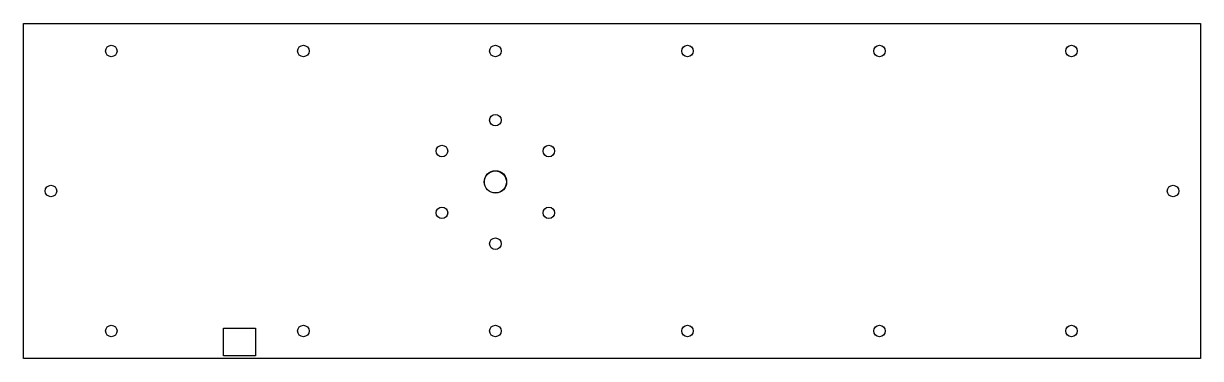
# Model space of a CAD drawing. Header units: millimetres. Extents: x -215 to 215, y -61 to 61.
import ezdxf

# ---------------------------------------------------------------- set-up
doc = ezdxf.new("R2010")
doc.units = ezdxf.units.MM
doc.layers.get('0').update_dxf_attribs({"linetype": 'CONTINUOUS'})

msp = doc.modelspace()

# ---------------------------------------------------------------- linework, layer by layer
for points in [[(-214.5, -61), (-214.5, 61), (214.5, 61), (214.5, -61)], [(-214.5, -61), (-214.5, 61), (214.5, 61), (214.5, -61)], [(-141.6, -50), (-130, -50), (-130, -60), (-141.6, -60)]]:
    msp.add_lwpolyline(points, close=True)
for centre, radius in [((-182.5, 51), 2.1), ((-112.5, 51), 2.1), ((-42.5, 51), 2.1), ((27.5, 51), 2.1), ((97.5, 51), 2.1), ((167.5, 51), 2.1), ((-42.5, 25.8), 2.1), ((-61.99, 14.55), 2.1), ((-23.01, 14.55), 2.1), ((-42.5, 3.3), 4.1), ((-42.5, 3.3), 4), ((-204.5, 0), 2.1), ((204.5, 0), 2.1), ((-61.99, -7.95), 2.1), ((-23.01, -7.95), 2.1), ((-42.5, -19.2), 2.1), ((-182.5, -51), 2.1), ((-112.5, -51), 2.1), ((-42.5, -51), 2.1), ((27.5, -51), 2.1), ((97.5, -51), 2.1), ((167.5, -51), 2.1)]:
    msp.add_circle(centre, radius)

doc.saveas('drawing.dxf')
